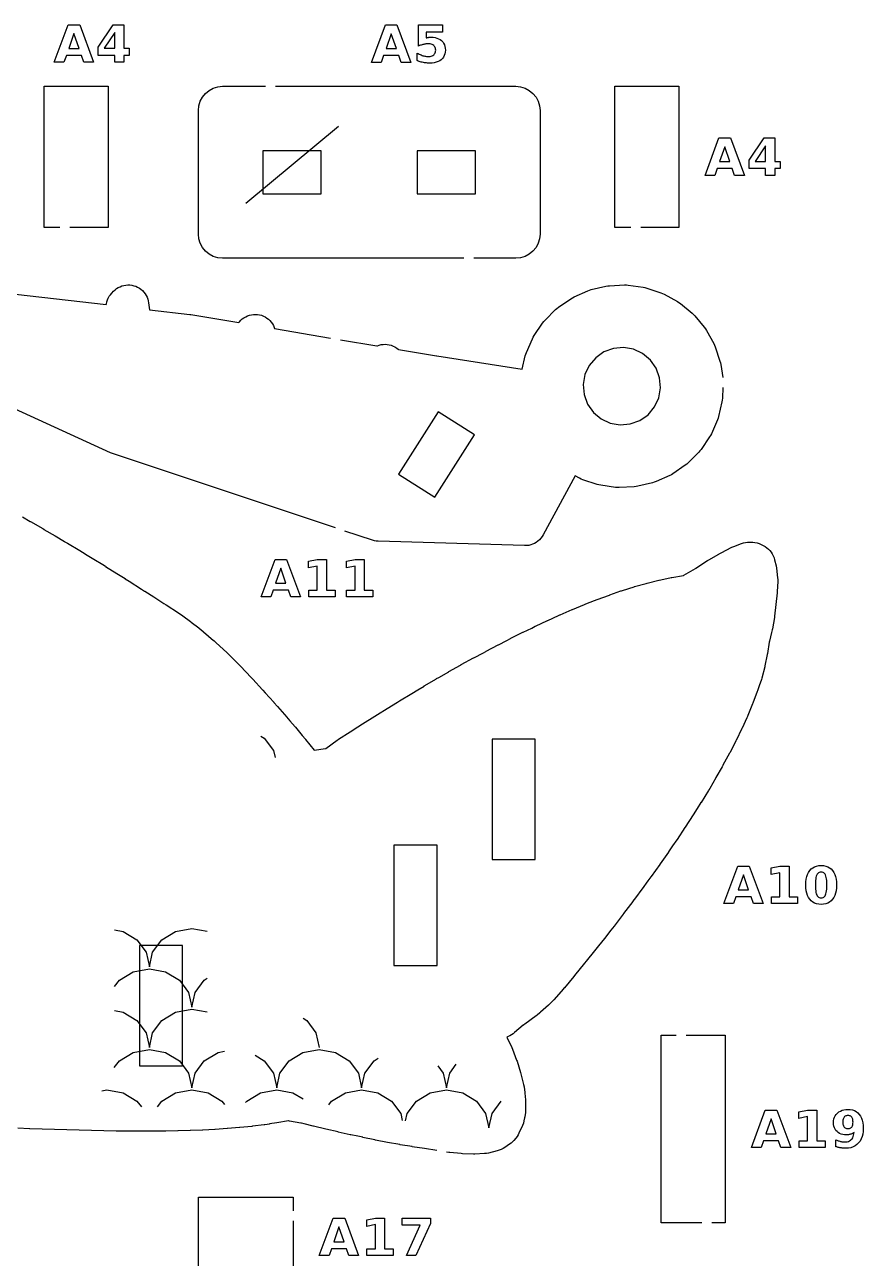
# Model space of a CAD drawing. Header units: millimetres. Extents: x 3 to 297, y 5 to 295.
# Drawn here: x 242.7 to 297, y 214.6 to 294.6 of the extents above; entities that cross this region are included whole.
import ezdxf

# ---------------------------------------------------------------- set-up
doc = ezdxf.new("R2010")
doc.units = ezdxf.units.MM
for name, color, linetype in [('CUT', 1, 'CONTINUOUS'), ('ENGRAVE', 5, 'CONTINUOUS'), ('SCORE', 7, 'CONTINUOUS')]:
    doc.layers.add(name, color=color, linetype=linetype)

msp = doc.modelspace()

# ---------------------------------------------------------------- linework, layer by layer
at = {"layer": 'CUT', "color": 1}
for points in [[(244.95, 281.425), (243.925, 281.425), (243.925, 290.575), (248.075, 290.575), (248.075, 281.425), (245.6, 281.425)], [(271.1368, 279.425), (255.4963, 279.425), (255.1927, 279.4549), (254.8971, 279.5446), (254.6248, 279.6901), (254.3861, 279.8861), (254.1901, 280.1248), (254.0446, 280.3971), (253.9549, 280.6927), (253.925, 280.9963), (253.925, 289.0037), (253.9549, 289.3073), (254.0446, 289.6029), (254.1901, 289.8752), (254.3861, 290.1139), (254.6248, 290.3099), (254.8971, 290.4554), (255.1927, 290.5451), (255.4963, 290.575), (258.2721, 290.575)], [(258.9221, 290.575), (274.5037, 290.575), (274.8073, 290.5451), (275.1029, 290.4554), (275.3752, 290.3099), (275.6139, 290.1139), (275.8099, 289.8752), (275.9554, 289.6029), (276.0451, 289.3073), (276.075, 289.0037), (276.075, 280.9963), (276.0451, 280.6927), (275.9554, 280.3971), (275.8099, 280.1248), (275.6139, 279.8861), (275.3752, 279.6901), (275.1029, 279.5446), (274.8073, 279.4549), (274.5037, 279.425), (271.7868, 279.425)], [(281.95, 281.425), (280.925, 281.425), (280.925, 290.575), (285.075, 290.575), (285.075, 281.425), (282.6, 281.425)], [(241.3269, 277.1964), (247.9618, 276.4226), (247.9687, 276.4789), (247.9971, 276.6062), (248.0379, 276.7301), (248.0907, 276.8494), (248.155, 276.9629), (248.2301, 277.0696), (248.3141, 277.1669), (248.4322, 277.2908), (248.5252, 277.3793), (248.628, 277.4594), (248.7381, 277.529), (248.8545, 277.5874), (248.9761, 277.6341), (249.1017, 277.6687), (249.2301, 277.6908), (249.36, 277.7001), (249.4902, 277.6967), (249.6195, 277.6805), (249.7465, 277.6516), (249.8701, 277.6105), (249.989, 277.5574), (250.1022, 277.4929), (250.2085, 277.4175), (250.3068, 277.3321), (250.3964, 277.2375), (250.4761, 277.1345), (250.5454, 277.0242), (250.6036, 276.9077), (250.65, 276.786), (250.6842, 276.6603), (250.7056, 276.5337), (250.7576, 276.0966), (253.3643, 275.7926), (253.4286, 275.7834), (256.5464, 275.2595), (256.5877, 275.3148), (256.6765, 275.4117), (256.7744, 275.4994), (256.8805, 275.577), (256.9938, 275.6436), (257.1132, 275.6987), (257.2374, 275.7417), (257.3652, 275.7722), (257.4955, 275.7899), (257.6268, 275.7946), (257.758, 275.7862), (257.8877, 275.7649), (258.0147, 275.7309), (258.1376, 275.6844), (258.2554, 275.626), (258.3668, 275.5562), (258.4707, 275.4757), (258.5661, 275.3853), (258.6521, 275.2859), (258.7279, 275.1785), (258.7926, 275.0641), (258.8456, 274.9438), (258.8701, 274.869), (262.4943, 274.26)], [(263.1353, 274.1523), (265.5033, 273.7543), (265.513, 273.7532), (265.5279, 273.7592), (265.6504, 273.8013), (265.7783, 273.8316), (265.9086, 273.849), (266.04, 273.8534), (266.1711, 273.8448), (266.3008, 273.8233), (266.4277, 273.789), (266.5506, 273.7423), (266.6682, 273.6836), (266.7794, 273.6136), (266.8817, 273.5341), (266.8975, 273.5205), (266.907, 273.5184), (269.3653, 273.1053), (269.3712, 273.1043), (274.9059, 272.2319), (275.1074, 273.0963), (275.1402, 273.2125), (275.1836, 273.325), (275.5742, 274.2143), (275.6278, 274.3224), (275.6911, 274.4251), (276.2385, 275.2275), (276.311, 275.3239), (276.3922, 275.4133), (277.0777, 276.1014), (277.1667, 276.1828), (277.2628, 276.2557), (278.0631, 276.8062), (278.1656, 276.8699), (278.2735, 276.9239), (279.1612, 277.3179), (279.2737, 277.3617), (279.3897, 277.3949), (280.3347, 277.6191), (280.4533, 277.6415), (280.5734, 277.6529), (281.5436, 277.6996), (281.6642, 277.6998), (281.7844, 277.6889), (282.7466, 277.5566), (282.8653, 277.5346), (282.9814, 277.5018), (283.9029, 277.1949), (284.0155, 277.1515), (284.1236, 277.098), (284.9731, 276.627), (285.0758, 276.5636), (285.1722, 276.4911), (285.9207, 275.872), (286.01, 275.7909), (286.0914, 275.7019), (286.7134, 274.9558), (286.7863, 274.8597), (286.85, 274.7572), (287.3242, 273.9096), (287.3782, 273.8017), (287.422, 273.6892), (287.7325, 272.7689), (287.7657, 272.6529), (287.7881, 272.5343), (287.9062, 271.6996)], [(262.8126, 261.956), (248.3664, 266.7672), (248.2386, 266.8175), (236.281, 272.2759)], [(287.9233, 271.0517), (287.8927, 270.3615), (287.8818, 270.2413), (287.8599, 270.1227), (287.6393, 269.1768), (287.6065, 269.0606), (287.5631, 268.9481), (287.1725, 268.0588), (287.1189, 267.9507), (287.0556, 267.8479), (286.5082, 267.0456), (286.4357, 266.9492), (286.3546, 266.8598), (285.6691, 266.1717), (285.5801, 266.0903), (285.4839, 266.0174), (284.6836, 265.4669), (284.5812, 265.4032), (284.4733, 265.3492), (283.5855, 264.9552), (283.4731, 264.9114), (283.3571, 264.8782), (282.412, 264.654), (282.2934, 264.6316), (282.1733, 264.6202), (281.2031, 264.5735), (281.0825, 264.5733), (280.9623, 264.5842), (280.0001, 264.7165), (279.8814, 264.7385), (279.7653, 264.7713), (278.8438, 265.0782), (278.7312, 265.1215), (278.6231, 265.1751), (278.3362, 265.3342), (276.2733, 261.5008), (276.2053, 261.3883), (276.1252, 261.2818), (276.0347, 261.1838), (275.9349, 261.0954), (275.8268, 261.0175), (275.7113, 260.9509), (275.5897, 260.8961), (275.4633, 260.8539), (275.3332, 260.8246), (275.2009, 260.8085), (275.0695, 260.8059), (265.5858, 261.0908), (265.4593, 261.1007), (265.3326, 261.1233), (265.2104, 261.1574), (263.4293, 261.7506)], [(242.5347, 262.6631), (243.0362, 262.3728), (243.0391, 262.3712), (243.8381, 261.9059), (243.9051, 261.867), (243.9129, 261.8624), (244.6383, 261.4342), (245.2611, 261.0669), (245.2692, 261.062), (245.4388, 260.9604), (246.2379, 260.4821), (246.2392, 260.4813), (246.5974, 260.2664), (246.6047, 260.262), (247.038, 259.9982), (247.04, 259.997), (247.8367, 259.5101), (247.8417, 259.5071), (247.9084, 259.4659), (247.9156, 259.4614), (248.6403, 259.0078), (249.1856, 258.6658), (249.1932, 258.661), (249.4406, 258.5035), (250.2414, 257.9945), (250.4445, 257.866), (250.4533, 257.8604), (251.0409, 257.4823), (251.6889, 257.0659), (251.6981, 257.0599), (251.8416, 256.9661), (252.6294, 256.4496), (252.6541, 256.433), (252.8916, 256.2696), (252.9156, 256.2528), (253.4243, 255.8862), (253.4651, 255.8555), (253.9605, 255.469), (253.987, 255.4477), (254.2363, 255.2428), (254.2601, 255.2228), (254.9117, 254.6612), (254.9225, 254.6518), (255.0442, 254.5446), (255.0555, 254.5346), (255.7949, 253.8685), (255.8245, 253.841), (255.837, 253.829), (255.8679, 253.7985), (256.5899, 253.0611), (256.6076, 253.0427), (256.6553, 252.9921), (257.3498, 252.2577), (257.362, 252.2446), (257.456, 252.1425), (258.0892, 251.4574), (258.1018, 251.4436), (258.2567, 251.2713), (258.8111, 250.6571), (258.8241, 250.6425), (259.0574, 250.3763), (259.5147, 249.8571), (259.5286, 249.8411), (259.8582, 249.4547), (260.1994, 249.0568), (260.2139, 249.0397), (260.6589, 248.503), (260.8647, 248.2563), (260.8791, 248.2387), (261.4317, 247.5531), (262.1564, 247.6554), (262.1708, 247.6582), (262.1831, 247.6662), (262.9297, 248.2064), (262.9865, 248.2453), (263.0125, 248.2622), (263.0151, 248.2638), (263.7574, 248.7424), (263.7616, 248.7451), (264.2579, 249.0625), (264.2601, 249.0639), (264.5579, 249.2536), (264.5617, 249.256), (265.3555, 249.7578), (265.3649, 249.7636), (265.527, 249.8643), (266.1552, 250.2556), (266.1661, 250.2624), (266.8259, 250.6646), (266.958, 250.7455), (266.964, 250.7492), (267.759, 251.2301), (267.7636, 251.2329), (268.1499, 251.4645), (268.5572, 251.7084), (268.5663, 251.7138), (269.355, 252.1778), (269.3698, 252.1863), (269.5078, 252.2652), (270.1593, 252.6371), (270.1668, 252.6414), (270.9206, 253.0654), (270.958, 253.0865), (270.9691, 253.0926), (271.7569, 253.5261), (271.7716, 253.5341), (272.3953, 253.8671), (272.5604, 253.956), (272.5691, 253.9606), (273.3613, 254.3795), (273.369, 254.3835), (273.9134, 254.6669), (274.1549, 254.7929), (274.177, 254.8042), (274.9586, 255.1939), (274.9754, 255.2021), (275.5278, 255.468), (275.7611, 255.5806), (275.7745, 255.587), (276.5592, 255.9553), (276.5781, 255.964), (277.2561, 256.2694), (277.3597, 256.3167), (277.3792, 256.3254), (278.162, 256.667), (278.179, 256.6742), (278.9498, 256.9981), (278.9949, 257.016), (279.1391, 257.0706), (279.7688, 257.31), (279.7784, 257.3136), (280.5654, 257.606), (280.5834, 257.6125), (281.3127, 257.8716), (281.3484, 257.8844), (281.4043, 257.9032), (282.1604, 258.1383), (282.1973, 258.1492), (282.9581, 258.362), (283.0043, 258.374), (283.7688, 258.5587), (283.7977, 258.5653), (284.2933, 258.6735), (284.5591, 258.7319), (284.6119, 258.7424), (285.3569, 258.8749), (285.3734, 258.8786), (285.3883, 258.8865), (286.1529, 259.3349), (286.1691, 259.3447), (286.3492, 259.458), (286.3645, 259.468), (286.9176, 259.8392), (287.0057, 259.8935), (287.6554, 260.2601), (287.6717, 260.2696), (287.7177, 260.2975), (287.8118, 260.3495), (288.5079, 260.698), (288.6348, 260.7535), (289.1346, 260.9421), (289.2606, 260.9827), (289.3918, 261.0112), (289.5251, 261.0268), (289.6574, 261.0293), (289.855, 261.0234), (289.9969, 261.0117), (290.1387, 260.9848), (290.2769, 260.9432), (290.41, 260.8873), (290.5348, 260.8187), (290.6607, 260.7406), (290.7697, 260.6655), (290.8722, 260.5788), (290.9658, 260.4826), (291.0496, 260.3777), (291.1227, 260.2652), (291.1845, 260.146), (291.2345, 260.0214), (291.2715, 259.8943), (291.3684, 259.4885), (291.3956, 259.3363), (291.4697, 258.7156), (291.4784, 258.6025), (291.4776, 258.4891), (291.4458, 257.8336), (291.4397, 257.7549), (291.3577, 256.995), (291.357, 256.9885), (291.2719, 256.2335), (291.2589, 256.1451), (291.1279, 255.4222), (291.1122, 255.3473), (291.0734, 255.1866), (291.0723, 255.182), (290.9327, 254.6114), (290.9222, 254.5589), (290.8082, 253.8176), (290.7974, 253.7564), (290.6491, 253.0212), (290.6314, 252.9453), (290.4419, 252.225), (290.4139, 252.1326), (290.2701, 251.7122), (290.1628, 251.3939), (290.1494, 251.3562), (289.8669, 250.5947), (289.8498, 250.5509), (289.5394, 249.7967), (289.5163, 249.7439), (289.4671, 249.6376), (289.1662, 248.981), (289.154, 248.9551), (288.7813, 248.1857), (288.7619, 248.1472), (288.6645, 247.9616), (288.3637, 247.3789), (288.3488, 247.3509), (287.9237, 246.5731), (287.9131, 246.5541), (287.8645, 246.4685), (287.4704, 245.7708), (287.4611, 245.7545), (287.0641, 245.0743), (287.0075, 244.9768), (286.9893, 244.9464), (286.51, 244.1693), (286.4986, 244.1511), (286.2625, 243.7817), (285.9978, 243.3656), (285.9898, 243.3532), (285.4758, 242.5648), (285.4685, 242.5537), (285.4611, 242.5427), (284.9487, 241.7671), (284.9367, 241.7493), (284.6604, 241.3453), (284.4034, 240.9661), (284.3917, 240.9489), (283.86, 240.1898), (283.8427, 240.1649), (283.8313, 240.1487), (283.2663, 239.3601), (283.2606, 239.3522), (283.0611, 239.0779), (283.0602, 239.0766), (282.683, 238.5593), (282.6776, 238.5519), (282.2609, 237.9887), (282.2596, 237.987), (282.0904, 237.7588), (282.0847, 237.7514), (281.4893, 236.9607), (281.48, 236.9484), (281.459, 236.9213), (280.8681, 236.1566), (280.8641, 236.1514), (280.6601, 235.8901), (280.6581, 235.8875), (280.241, 235.3559), (280.2373, 235.3512), (279.8599, 234.8746), (279.8576, 234.8716), (279.6056, 234.5552), (279.6023, 234.5511), (279.0598, 233.8754), (279.057, 233.872), (278.9621, 233.7545), (278.9592, 233.751), (278.3129, 232.9569), (278.3056, 232.948), (278.2574, 232.8898), (277.651, 232.1562), (277.644, 232.1478), (277.4706, 231.9415), (277.4421, 231.9086), (276.9633, 231.3752), (276.9137, 231.3229), (276.6771, 231.0863), (276.6248, 231.0367), (276.0964, 230.5624), (276.0525, 230.5247), (275.8778, 230.381), (275.8123, 230.3305), (275.0771, 229.7985), (275.0121, 229.7546), (274.9893, 229.739), (274.973, 229.7259), (274.4218, 229.2447), (274.3288, 229.1704), (274.2283, 229.1037), (274.1222, 229.046), (274.0131, 228.9985), (273.9105, 228.9591), (274.2361, 228.2789), (274.2793, 228.1782), (274.5532, 227.4603), (274.5783, 227.3885), (274.8093, 226.6617), (274.8329, 226.5784), (275.0024, 225.8946), (275.0323, 225.7305), (275.0743, 225.3766), (275.0746, 225.3743), (275.1107, 225.0658), (275.1193, 224.9444), (275.1354, 224.313), (275.1333, 224.1957), (275.1211, 224.0791), (275.0786, 223.7933), (275.0677, 223.7302), (275.0284, 223.5314), (274.9891, 223.3797), (274.9326, 223.2335), (274.7054, 222.7337), (274.6479, 222.6214), (274.5792, 222.5134), (274.5019, 222.4136), (274.3689, 222.2576), (274.2869, 222.1696), (274.1962, 222.0882), (274.1, 222.016), (273.7818, 221.799), (273.685, 221.7387), (273.5834, 221.6867), (273.5426, 221.668), (273.4227, 221.6198), (273.2988, 221.5831), (272.7388, 221.4461), (272.6098, 221.4211), (272.479, 221.4087), (271.852, 221.3798), (271.7491, 221.3791), (271.0393, 221.401), (270.9513, 221.4066), (270.228, 221.4769), (270.1535, 221.4862), (270.0185, 221.5071)], [(286.55, 216.925), (283.925, 216.925), (283.925, 229.075), (284.9, 229.075)], [(285.55, 229.075), (288.075, 229.075), (288.075, 216.925), (287.2, 216.925)], [(269.3761, 221.6061), (268.5892, 221.7271), (268.5794, 221.7286), (267.7899, 221.8561), (267.786, 221.8567), (266.9984, 221.9861), (266.976, 221.99), (266.1939, 222.1323), (266.1784, 222.1352), (265.3979, 222.2866), (265.3721, 222.2919), (264.5877, 222.4602), (264.5815, 222.4615), (264.2634, 222.5263), (264.2617, 222.5267), (263.798, 222.6218), (263.7703, 222.6278), (262.9857, 222.8062), (262.9808, 222.8073), (262.1854, 222.9913), (262.1806, 222.9924), (261.39, 223.1784), (261.3748, 223.182), (260.7907, 223.3266), (260.7859, 223.3278), (260.6027, 223.3739), (260.5651, 223.3821), (259.8243, 223.5196), (259.7988, 223.5229), (259.7733, 223.5204), (259.008, 223.4017), (258.5424, 223.3267), (258.5322, 223.3251), (258.2281, 223.2786), (258.1926, 223.2736), (257.4263, 223.1773), (257.3903, 223.1732), (256.6165, 223.0972), (256.5971, 223.0954), (255.8142, 223.0299), (255.7974, 223.0286), (255.0193, 222.9734), (254.9896, 222.9716), (254.2096, 222.9337), (254.197, 222.9331), (253.4084, 222.9022), (253.3968, 222.9018), (252.6087, 222.8777), (252.5952, 222.8774), (251.8102, 222.8614), (251.7919, 222.8611), (251.0044, 222.8558), (250.9961, 222.8558), (250.2031, 222.8554), (250.1966, 222.8554), (249.4022, 222.8588), (249.3968, 222.8589), (248.6048, 222.8655), (248.5933, 222.8657), (247.8029, 222.8792), (247.7941, 222.8794), (246.9977, 222.8982), (246.1998, 222.9178), (246.1963, 222.9179), (245.3976, 222.9396), (244.6009, 222.9617), (244.5946, 222.9619), (243.8001, 222.9877), (243.7948, 222.9879), (243.0041, 223.0166), (242.9896, 223.0172), (242.2247, 223.0534)], [(260.075, 217.05), (260.075, 213.425), (253.925, 213.425), (253.925, 218.575), (260.075, 218.575), (260.075, 217.7)]]:
    msp.add_lwpolyline(points, dxfattribs=at)
for points in [[(258.105, 283.605), (261.895, 283.605), (261.895, 286.395), (258.105, 286.395), (258.105, 283.605)], [(268.105, 283.605), (271.895, 283.605), (271.895, 286.395), (268.105, 286.395), (268.105, 283.605)], [(279.2579, 272.4801), (278.9822, 271.8868), (278.8695, 271.2424), (278.9274, 270.5907), (279.1521, 269.9763), (279.5281, 269.4409), (280.0298, 269.0211), (280.6231, 268.7454), (281.2675, 268.6327), (281.9192, 268.6906), (282.5336, 268.9152), (283.069, 269.2912), (283.4888, 269.793), (283.7645, 270.3863), (283.8772, 271.0307), (283.8193, 271.6824), (283.5947, 272.2968), (283.2187, 272.8322), (282.7169, 273.252), (282.1236, 273.5277), (281.4792, 273.6404), (280.8275, 273.5825), (280.2131, 273.3578), (279.6777, 272.9819), (279.2579, 272.4801)], [(266.8963, 265.4324), (269.2514, 263.9366), (271.8194, 267.9801), (269.4643, 269.4758), (266.8963, 265.4324)], [(272.9675, 240.4677), (275.7575, 240.4677), (275.7575, 248.2577), (272.9675, 248.2577), (272.9675, 240.4677)], [(266.605, 233.605), (269.395, 233.605), (269.395, 241.395), (266.605, 241.395), (266.605, 233.605)], [(250.105, 227.105), (252.895, 227.105), (252.895, 234.895), (250.105, 234.895), (250.105, 227.105)]]:
    msp.add_lwpolyline(points, close=True, dxfattribs=at)
at = {"layer": 'ENGRAVE', "color": 5}
for points in [[(245.2181, 292.1368), (244.5882, 292.1368), (245.4882, 294.5668), (246.2353, 294.5668), (247.1354, 292.1368), (246.5055, 292.1368), (246.3525, 292.5795), (245.3727, 292.5795), (245.2181, 292.1368)], [(249.1047, 293.0336), (249.4513, 293.0336), (249.4513, 292.5795), (249.1047, 292.5795), (249.1047, 292.1368), (248.5122, 292.1368), (248.5122, 292.5795), (247.4347, 292.5795), (247.4347, 293.1166), (248.408, 294.5668), (249.1047, 294.5668), (249.1047, 293.0336)], [(265.7809, 292.1216), (265.151, 292.1216), (266.0511, 294.5516), (266.7982, 294.5516), (267.6982, 292.1216), (267.0683, 292.1216), (266.9153, 292.5643), (265.9355, 292.5643), (265.7809, 292.1216)], [(269.7586, 294.5516), (269.7586, 294.091), (268.7007, 294.091), (268.7007, 293.715), (268.7246, 293.7213), (268.7485, 293.7271), (268.7725, 293.7323), (268.7965, 293.7371), (268.8206, 293.7414), (268.8447, 293.7452), (268.869, 293.7484), (268.8937, 293.751), (268.9186, 293.7531), (268.9438, 293.7546), (268.9694, 293.7554), (268.9953, 293.7557), (269.1379, 293.7496), (269.2696, 293.7311), (269.3904, 293.7002), (269.5002, 293.657), (269.5991, 293.6015), (269.687, 293.5336), (269.7626, 293.4547), (269.8245, 293.366), (269.8726, 293.2677), (269.9069, 293.1596), (269.9275, 293.0418), (269.9344, 292.9143), (269.9269, 292.7877), (269.9045, 292.6707), (269.8671, 292.5631), (269.8147, 292.465), (269.7474, 292.3765), (269.665, 292.2974), (269.5694, 292.2293), (269.4622, 292.1735), (269.3434, 292.1302), (269.2129, 292.0992), (269.0709, 292.0806), (268.9172, 292.0744), (268.8484, 292.0755), (268.7798, 292.0789), (268.7115, 292.0844), (268.6434, 292.0921), (268.5755, 292.1021), (268.5078, 292.1143), (268.4403, 292.1287), (268.373, 292.1455), (268.3058, 292.1646), (268.2387, 292.1859), (268.1718, 292.2096), (268.105, 292.2356), (268.105, 292.7287), (268.1706, 292.6923), (268.2351, 292.6591), (268.2985, 292.629), (268.3607, 292.6021), (268.4218, 292.5784), (268.4818, 292.5578), (268.5406, 292.5404), (268.5983, 292.5262), (268.6549, 292.5151), (268.7104, 292.5072), (268.7647, 292.5024), (268.8179, 292.5009), (268.8911, 292.504), (268.959, 292.5132), (269.0215, 292.5287), (269.0787, 292.5504), (269.1304, 292.5783), (269.1768, 292.6123), (269.2168, 292.6517), (269.2496, 292.6954), (269.275, 292.7436), (269.2932, 292.7961), (269.3041, 292.853), (269.3078, 292.9143), (269.3041, 292.976), (269.2932, 293.0333), (269.275, 293.086), (269.2496, 293.1342), (269.2168, 293.1779), (269.1768, 293.217), (269.1304, 293.2508), (269.0787, 293.2785), (269.0215, 293.3), (268.959, 293.3154), (268.8911, 293.3246), (268.8179, 293.3277), (268.7723, 293.3267), (268.7258, 293.3238), (268.6783, 293.3189), (268.6298, 293.3121), (268.5803, 293.3034), (268.5298, 293.2927), (268.4782, 293.28), (268.4253, 293.2651), (268.3711, 293.2481), (268.3157, 293.229), (268.259, 293.2078), (268.201, 293.1845), (268.201, 294.5516), (269.7586, 294.5516)], [(245.8626, 293.9972), (245.5289, 293.0304), (246.1946, 293.0304), (245.8626, 293.9972)], [(248.5122, 293.0336), (248.5122, 294.0509), (247.8254, 293.0336), (248.5122, 293.0336)], [(266.4254, 293.982), (266.0918, 293.0152), (266.7575, 293.0152), (266.4254, 293.982)], [(287.3962, 284.8), (286.7663, 284.8), (287.6663, 287.23), (288.4134, 287.23), (289.3135, 284.8), (288.6836, 284.8), (288.5306, 285.2427), (287.5508, 285.2427), (287.3962, 284.8)], [(291.2827, 285.6968), (291.6294, 285.6968), (291.6294, 285.2427), (291.2827, 285.2427), (291.2827, 284.8), (290.6903, 284.8), (290.6903, 285.2427), (289.6128, 285.2427), (289.6128, 285.7798), (290.5861, 287.23), (291.2827, 287.23), (291.2827, 285.6968)], [(288.0407, 286.6604), (287.707, 285.6936), (288.3727, 285.6936), (288.0407, 286.6604)], [(290.6903, 285.6968), (290.6903, 286.7141), (290.0035, 285.6968), (290.6903, 285.6968)], [(258.6257, 257.4809), (257.9958, 257.4809), (258.8958, 259.9109), (259.6429, 259.9109), (260.543, 257.4809), (259.9131, 257.4809), (259.7601, 257.9236), (258.7803, 257.9236), (258.6257, 257.4809)], [(261.6366, 259.4845), (261.0686, 259.3673), (261.0686, 259.7937), (261.6333, 259.9109), (262.229, 259.9109), (262.229, 257.9138), (262.7824, 257.9138), (262.7824, 257.4809), (261.0832, 257.4809), (261.0832, 257.9138), (261.6366, 257.9138), (261.6366, 259.4845)], [(264.0893, 259.4845), (263.5212, 259.3673), (263.5212, 259.7937), (264.086, 259.9109), (264.6817, 259.9109), (264.6817, 257.9138), (265.2351, 257.9138), (265.2351, 257.4809), (263.5359, 257.4809), (263.5359, 257.9138), (264.0893, 257.9138), (264.0893, 259.4845)], [(259.2702, 259.3413), (258.9365, 258.3745), (259.6022, 258.3745), (259.2702, 259.3413)], [(287.9785, 237.6051), (288.8786, 240.0351), (289.6256, 240.0351), (290.5257, 237.6051), (289.8958, 237.6051), (289.7428, 238.0478), (288.763, 238.0478), (288.6084, 237.6051), (287.9785, 237.6051)], [(291.6193, 239.6087), (291.0513, 239.4915), (291.0513, 239.918), (291.6161, 240.0351), (292.2118, 240.0351), (292.2118, 238.0381), (292.7651, 238.0381), (292.7651, 237.6051), (291.0659, 237.6051), (291.0659, 238.0381), (291.6193, 238.0381), (291.6193, 239.6087)], [(295.2589, 238.4458), (295.2227, 238.2828), (295.1721, 238.1352), (295.107, 238.0029), (295.0274, 237.8859), (294.9345, 237.7857), (294.8295, 237.7037), (294.7124, 237.6399), (294.5832, 237.5944), (294.4419, 237.567), (294.2885, 237.5579), (294.1345, 237.567), (293.9928, 237.5944), (293.8632, 237.6399), (293.7459, 237.7037), (293.6408, 237.7857), (293.5479, 237.8859), (293.4683, 238.0029), (293.4032, 238.1352), (293.3526, 238.2828), (293.3164, 238.4458), (293.2947, 238.6241), (293.2875, 238.8177), (293.2947, 239.0118), (293.3164, 239.1905), (293.3526, 239.3538), (293.4032, 239.5016), (293.4683, 239.6341), (293.5479, 239.7511), (293.6408, 239.8513), (293.7459, 239.9333), (293.8632, 239.9971), (293.9928, 240.0426), (294.1345, 240.07), (294.2885, 240.0791), (294.4419, 240.07), (294.5832, 240.0426), (294.7124, 239.9971), (294.8295, 239.9333), (294.9345, 239.8513), (295.0274, 239.7511), (295.107, 239.6341), (295.1721, 239.5016), (295.2227, 239.3538), (295.2589, 239.1905), (295.2806, 239.0118), (295.2878, 238.8177), (295.2806, 238.6241), (295.2589, 238.4458)], [(288.9192, 238.4987), (289.5849, 238.4987), (289.2529, 239.4655), (288.9192, 238.4987)], [(294.6517, 239.0965), (294.6398, 239.211), (294.6232, 239.3105), (294.6018, 239.3951), (294.5757, 239.4647), (294.544, 239.5216), (294.5058, 239.5682), (294.4612, 239.6044), (294.4101, 239.6303), (294.3525, 239.6459), (294.2885, 239.651), (294.2244, 239.6459), (294.1667, 239.6303), (294.1155, 239.6044), (294.0707, 239.5682), (294.0323, 239.5216), (294.0004, 239.4647), (293.974, 239.3951), (293.9524, 239.3105), (293.9357, 239.211), (293.9237, 239.0965), (293.9165, 238.967), (293.9141, 238.8226), (293.9165, 238.6766), (293.9237, 238.5457), (293.9357, 238.4299), (293.9524, 238.3292), (293.974, 238.2436), (294.0004, 238.1732), (294.0323, 238.1155), (294.0707, 238.0683), (294.1155, 238.0316), (294.1667, 238.0053), (294.2244, 237.9896), (294.2885, 237.9844), (294.352, 237.9896), (294.4093, 238.0053), (294.4602, 238.0316), (294.5047, 238.0683), (294.543, 238.1155), (294.5749, 238.1732), (294.6013, 238.2436), (294.6228, 238.3292), (294.6396, 238.4299), (294.6516, 238.5457), (294.6588, 238.6766), (294.6612, 238.8226), (294.6588, 238.967), (294.6517, 239.0965)], [(289.7663, 221.8), (290.6663, 224.23), (291.4134, 224.23), (292.3135, 221.8), (291.6836, 221.8), (291.5306, 222.2427), (290.5508, 222.2427), (290.3962, 221.8), (289.7663, 221.8)], [(293.4071, 223.8036), (292.8391, 223.6864), (292.8391, 224.1128), (293.4038, 224.23), (293.9995, 224.23), (293.9995, 222.2329), (294.5529, 222.2329), (294.5529, 221.8), (292.8537, 221.8), (292.8537, 222.2329), (293.4071, 222.2329), (293.4071, 223.8036)], [(295.299, 222.2806), (295.3478, 222.2602), (295.3959, 222.2417), (295.4433, 222.2252), (295.4899, 222.2106), (295.5359, 222.1979), (295.5814, 222.1873), (295.6267, 222.1785), (295.6718, 222.1717), (295.7167, 222.1668), (295.7615, 222.1639), (295.8061, 222.163), (295.8959, 222.1673), (295.9789, 222.1802), (296.0551, 222.2018), (296.1243, 222.232), (296.1867, 222.2709), (296.2423, 222.3184), (296.2908, 222.3744), (296.3321, 222.4387), (296.3664, 222.5115), (296.3934, 222.5926), (296.4134, 222.682), (296.4262, 222.7798), (296.3889, 222.7538), (296.3508, 222.7301), (296.3118, 222.7086), (296.2721, 222.6894), (296.2315, 222.6724), (296.1902, 222.6577), (296.1478, 222.6453), (296.1043, 222.6351), (296.0596, 222.6272), (296.0137, 222.6216), (295.9666, 222.6182), (295.9184, 222.6171), (295.7981, 222.6231), (295.6859, 222.6412), (295.5816, 222.6714), (295.4854, 222.7136), (295.3972, 222.7679), (295.317, 222.8343), (295.2471, 222.9106), (295.1899, 222.9945), (295.1455, 223.086), (295.1137, 223.1852), (295.0946, 223.292), (295.0883, 223.4064), (295.0954, 223.5329), (295.1166, 223.6506), (295.152, 223.7596), (295.2015, 223.86), (295.2652, 223.9517), (295.343, 224.0347), (295.4327, 224.1068), (295.5321, 224.1658), (295.6411, 224.2117), (295.7597, 224.2445), (295.8879, 224.2641), (296.0258, 224.2707), (296.1782, 224.2618), (296.3188, 224.2351), (296.4473, 224.1905), (296.564, 224.1282), (296.6687, 224.048), (296.7615, 223.9501), (296.841, 223.8358), (296.9061, 223.7068), (296.9568, 223.5631), (296.9929, 223.4046), (297.0146, 223.2314), (297.0219, 223.0435), (297.0134, 222.8499), (296.9881, 222.6707), (296.9458, 222.5058), (296.8866, 222.3552), (296.8105, 222.2189), (296.7175, 222.097), (296.6098, 221.9919), (296.4895, 221.9058), (296.3566, 221.8389), (296.2111, 221.791), (296.0531, 221.7624), (295.8826, 221.7528), (295.826, 221.7535), (295.7702, 221.7556), (295.7153, 221.7591), (295.6612, 221.764), (295.6079, 221.7703), (295.5554, 221.778), (295.5035, 221.7871), (295.452, 221.7976), (295.4008, 221.8096), (295.35, 221.8229), (295.2995, 221.8376), (295.2494, 221.8537), (295.2494, 222.3029), (295.299, 222.2806)], [(296.1231, 223.0358), (296.1666, 223.0506), (296.2055, 223.0713), (296.24, 223.098), (296.2699, 223.1306), (296.2953, 223.1691), (296.316, 223.2135), (296.3322, 223.2638), (296.3437, 223.3201), (296.3506, 223.3823), (296.3529, 223.4504), (296.3506, 223.518), (296.3437, 223.5799), (296.3322, 223.6359), (296.316, 223.6862), (296.2953, 223.7307), (296.2699, 223.7694), (296.24, 223.8022), (296.2055, 223.8291), (296.1666, 223.85), (296.1231, 223.8649), (296.0751, 223.8738), (296.0225, 223.8768), (295.97, 223.8738), (295.922, 223.8649), (295.8785, 223.85), (295.8395, 223.8291), (295.8051, 223.8022), (295.7751, 223.7694), (295.7498, 223.7307), (295.729, 223.6862), (295.7129, 223.6359), (295.7013, 223.5799), (295.6944, 223.518), (295.6921, 223.4504), (295.6944, 223.3823), (295.7013, 223.3201), (295.7129, 223.2638), (295.729, 223.2135), (295.7498, 223.1691), (295.7751, 223.1306), (295.8051, 223.098), (295.8395, 223.0713), (295.8785, 223.0506), (295.922, 223.0358), (295.97, 223.0269), (296.0225, 223.024), (296.0751, 223.0269), (296.1231, 223.0358)], [(290.707, 222.6936), (291.3727, 222.6936), (291.0407, 223.6604), (290.707, 222.6936)], [(262.3962, 214.8), (261.7663, 214.8), (262.6663, 217.23), (263.4134, 217.23), (264.3135, 214.8), (263.6836, 214.8), (263.5306, 215.2427), (262.5508, 215.2427), (262.3962, 214.8)], [(263.0407, 216.6604), (262.707, 215.6936), (263.3727, 215.6936), (263.0407, 216.6604)], [(265.4071, 216.8036), (264.8391, 216.6864), (264.8391, 217.1128), (265.4038, 217.23), (265.9995, 217.23), (265.9995, 215.2329), (266.5529, 215.2329), (266.5529, 214.8), (264.8537, 214.8), (264.8537, 215.2329), (265.4071, 215.2329), (265.4071, 216.8036)], [(268.9698, 216.8768), (268.0225, 214.8), (267.4122, 214.8), (268.309, 216.7694), (267.1387, 216.7694), (267.1387, 217.23), (268.9698, 217.23), (268.9698, 216.8768)]]:
    msp.add_lwpolyline(points, close=True, dxfattribs=at)
at = {"layer": 'SCORE', "color": 7}
for points in [[(257, 283), (263, 288)], [(257.9855, 248.4565), (258.1996, 248.3277), (258.7957, 247.5248), (258.894, 247.0802)], [(248.5, 235.9015), (249.0574, 235.8017), (249.9496, 235.2652), (250.5457, 234.4623), (250.7551, 233.5151)], [(250.7551, 233.5151), (250.9644, 234.4623), (251.5605, 235.2652), (252.4527, 235.8017), (253.5051, 235.9901), (254.5, 235.812)], [(248.5, 232.2345), (248.8105, 232.6527), (249.7027, 233.1892), (250.7551, 233.3776), (251.8074, 233.1892), (252.6996, 232.6527), (253.2957, 231.8498), (253.5051, 230.9026)], [(253.5051, 230.9026), (253.7144, 231.8498), (254.3105, 232.6527), (254.5, 232.7667)], [(248.5, 230.6765), (249.0574, 230.5767), (249.9496, 230.0402), (250.5457, 229.2373), (250.7551, 228.2901)], [(250.7551, 228.2901), (250.9644, 229.2373), (251.5605, 230.0402), (252.4527, 230.5767), (253.5051, 230.7651), (254.5, 230.587)], [(260.7084, 230.1853), (260.9496, 230.0402), (261.5457, 229.2373), (261.7551, 228.2901)], [(248.4794, 226.9818), (248.8105, 227.4277), (249.7027, 227.9642), (250.7551, 228.1526), (251.8074, 227.9642), (252.6996, 227.4277), (253.2957, 226.6248), (253.5051, 225.6776)], [(253.5051, 225.6776), (253.7144, 226.6248), (254.3105, 227.4277), (255.2027, 227.9642), (255.6296, 228.0407)], [(259.0051, 225.6776), (259.2144, 226.6248), (259.8105, 227.4277), (260.7027, 227.9642), (261.7551, 228.1526), (262.8074, 227.9642), (263.6996, 227.4277), (264.2957, 226.6248), (264.5051, 225.6776)], [(257.607, 227.7841), (258.1996, 227.4277), (258.7957, 226.6248), (259.0051, 225.6776)], [(264.5051, 225.6776), (264.7144, 226.6248), (265.3105, 227.4277), (265.5839, 227.5921)], [(269.4477, 227.0935), (269.7957, 226.6248), (270.0051, 225.6776)], [(270.0051, 225.6776), (270.2144, 226.6248), (270.6449, 227.2046)], [(247.6802, 225.482), (248.0051, 225.5401), (249.0574, 225.3517), (249.9496, 224.8152), (250.2353, 224.4304)], [(251.2765, 224.4327), (251.5605, 224.8152), (252.4527, 225.3517), (253.5051, 225.5401), (254.5574, 225.3517), (255.4496, 224.8152), (255.6135, 224.5945)], [(256.987, 224.7162), (257.0605, 224.8152), (257.9527, 225.3517), (259.0051, 225.5401), (260.0574, 225.3517), (260.7153, 224.9561)], [(262.3746, 224.5648), (262.5605, 224.8152), (263.4527, 225.3517), (264.5051, 225.5401), (265.5574, 225.3517), (266.4496, 224.8152), (267.0457, 224.0123), (267.1457, 223.56)], [(267.3563, 223.5234), (267.4644, 224.0123), (268.0605, 224.8152), (268.9527, 225.3517), (270.0051, 225.5401), (271.0574, 225.3517), (271.9496, 224.8152), (272.5457, 224.0123), (272.7537, 223.0712)], [(272.7565, 223.0719), (272.9644, 224.0123), (273.5476, 224.7978)]]:
    msp.add_lwpolyline(points, dxfattribs=at)

doc.saveas('drawing.dxf')
